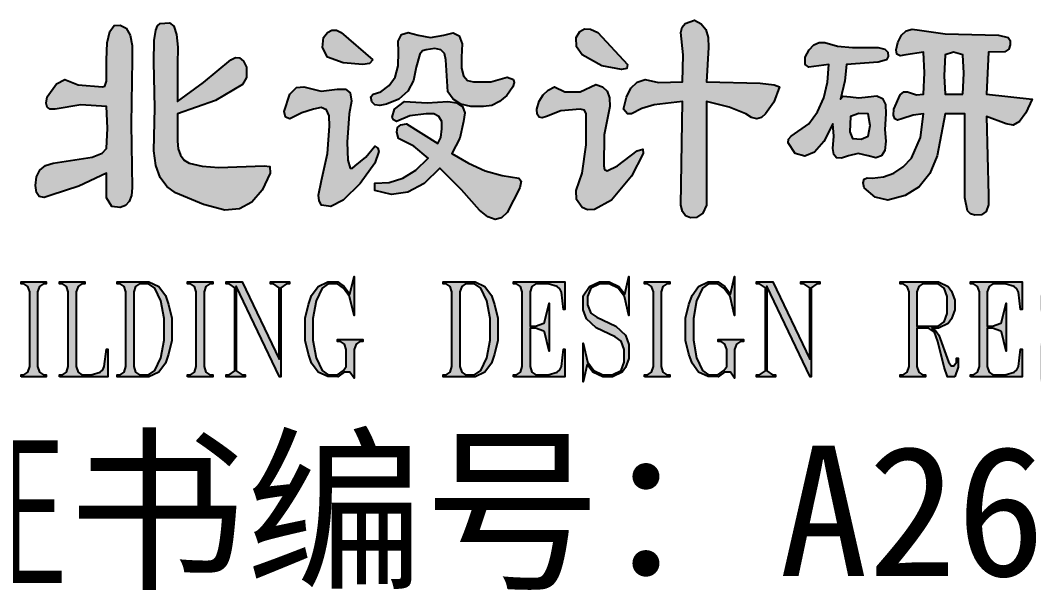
# Model space of a CAD drawing. Extents: x 9734459 to 9908434, y 5249905 to 5598782.
# Drawn here: x 9847794 to 9849505, y 5327198 to 5328161 of the extents above; entities that cross this region are included whole.
import ezdxf
from ezdxf.enums import TextEntityAlignment as Align

# ---------------------------------------------------------------- set-up
doc = ezdxf.new("R2010")
doc.units = 0
doc.header["$LTSCALE"] = 1000
doc.header["$MEASUREMENT"] = 0
doc.linetypes.add('接地线', pattern=[1.35002, 0.5, -1e-05, 1e-05, 0.5, -0.125, 0.1, -0.125])
for name, color, linetype in [('BTTK', 7, 'Continuous'), ('Logo', 4, 'Continuous'), ('电-线路-接地网', 6, '接地线')]:
    doc.layers.add(name, color=color, linetype=linetype)
doc.styles.add('HT', font='')
doc.styles.add('HZ(TK)', font='tssdeng.shx', dxfattribs={"width": 0.9, "bigfont": 'tssdchn.shx'})
doc.styles.get('HT').set_extended_font_data('SimHei')

# ---------------------------------------------------------------- blocks, each defined once
blk = doc.blocks.new('vhtemplate_2020年新竖式图框_A0')
at = {"layer": 'Logo'}
h = blk.add_hatch(color=4, dxfattribs=at)
h.dxf.hatch_style = 1
h.paths.add_polyline_path([(1144.12, 781.515), (1144.528, 781.525), (1144.537, 781.983), (1144.495, 782.358), (1144.522, 782.449), (1144.57, 782.514), (1144.728, 782.566), (1144.843, 782.506), (1144.92, 782.41), (1144.96, 782.277), (1144.962, 782.108), (1144.928, 781.525), (1145.836, 781.504), (1146.072, 781.478), (1146.161, 781.442), (1146.07, 781.181), (1145.928, 780.983), (1145.857, 780.921), (1145.778, 780.9), (1145.691, 780.921), (1145.595, 780.983), (1145.312, 781.098), (1144.928, 781.192), (1144.928, 779.442), (1144.87, 779.307), (1144.762, 779.234), (1144.658, 779.231), (1144.578, 779.265), (1144.524, 779.336), (1144.495, 779.442), (1144.528, 781.192), (1144.045, 781.14), (1143.841, 781.075), (1143.662, 780.983), (1143.595, 780.983), (1143.529, 781.067), (1143.577, 781.27), (1143.654, 781.421), (1143.76, 781.52), (1143.895, 781.567)])
h.paths.add_polyline_path([(1142.737, 782.119), (1142.729, 782.275), (1142.789, 782.374), (1142.871, 782.421), (1142.973, 782.415), (1143.096, 782.358), (1143.595, 781.817), (1143.587, 781.754), (1143.495, 781.733), (1143.162, 781.796), (1142.829, 781.983)])
h.paths.add_polyline_path([(1142.537, 781.358), (1142.796, 781.358), (1143.062, 781.483), (1143.177, 781.444), (1143.254, 781.369), (1143.293, 781.257), (1143.296, 781.108), (1143.204, 780.629), (1143.196, 780.109), (1143.21, 780.046), (1143.254, 780.025), (1143.429, 780.109), (1143.762, 780.359), (1143.854, 780.39), (1143.862, 780.317), (1143.662, 779.932), (1143.329, 779.526), (1143.037, 779.369), (1142.923, 779.362), (1142.829, 779.401), (1142.737, 779.536), (1142.729, 779.692), (1142.829, 779.984), (1142.896, 780.463), (1142.896, 780.983), (1142.871, 781.046), (1142.796, 781.067), (1142.471, 781.036), (1142.229, 780.942), (1142.156, 780.918), (1142.104, 780.931), (1142.073, 780.981), (1142.063, 781.067), (1142.106, 781.2), (1142.171, 781.306), (1142.256, 781.387), (1142.363, 781.442)])
h = blk.add_hatch(color=4, dxfattribs=at)
h.dxf.hatch_style = 1
h.paths.add_polyline_path([(1134.365, 781.14), (1133.932, 781.067), (1133.848, 781.064), (1133.799, 781.098), (1133.782, 781.168), (1133.799, 781.275), (1133.957, 781.494), (1134.098, 781.567), (1134.323, 781.473), (1134.732, 781.442), (1134.773, 781.455), (1134.798, 781.535), (1134.798, 781.9), (1134.813, 782.186), (1134.857, 782.379), (1134.929, 782.478), (1135.031, 782.483), (1135.131, 782.431), (1135.198, 782.316), (1135.231, 782.139), (1135.231, 781.9), (1135.215, 780.817), (1135.231, 779.734), (1135.219, 779.604), (1135.181, 779.505), (1135.119, 779.437), (1135.031, 779.401), (1134.89, 779.421), (1134.798, 779.567), (1134.798, 779.984), (1134.332, 779.765), (1133.865, 779.609), (1133.749, 779.572), (1133.665, 779.588), (1133.615, 779.656), (1133.599, 779.776), (1133.617, 779.924), (1133.674, 780.036), (1133.767, 780.111), (1133.898, 780.15), (1134.557, 780.255), (1134.729, 780.322), (1134.798, 780.4), (1134.815, 780.744), (1134.798, 781.108)])
h.paths.add_polyline_path([(1135.606, 782.223), (1135.631, 782.4), (1135.658, 782.47), (1135.706, 782.514), (1135.865, 782.525), (1135.935, 782.465), (1135.981, 782.327), (1136.002, 782.111), (1135.998, 781.817), (1135.998, 781.192), (1136.439, 781.515), (1136.898, 781.9), (1136.977, 781.939), (1137.047, 781.931), (1137.11, 781.876), (1137.164, 781.775), (1137.164, 781.598), (1137.097, 781.483), (1136.639, 781.213), (1135.998, 780.983), (1135.998, 780.525), (1136.01, 780.393), (1136.048, 780.286), (1136.11, 780.205), (1136.198, 780.15), (1136.414, 780.101), (1136.698, 780.077), (1137.464, 780.109), (1137.556, 780.098), (1137.564, 779.984), (1137.429, 779.695), (1137.256, 779.494), (1137.045, 779.382), (1136.798, 779.359), (1136.439, 779.453), (1135.964, 779.651), (1135.817, 779.757), (1135.706, 779.911), (1135.633, 780.111), (1135.598, 780.359), (1135.615, 781.088), (1135.598, 781.858)])
h = blk.add_hatch(color=4, dxfattribs=at)
h.dxf.hatch_style = 1
h.paths.add_polyline_path([(1140.763, 780.577), (1140.63, 780.317), (1140.913, 780.15), (1141.196, 780.025), (1141.479, 779.942), (1141.763, 779.9), (1141.8, 779.848), (1141.779, 779.734), (1141.563, 779.317), (1141.471, 779.226), (1141.363, 779.203), (1141.238, 779.247), (1141.096, 779.359), (1140.796, 779.703), (1140.43, 780.067), (1140.161, 779.809), (1139.888, 779.661), (1139.611, 779.622), (1139.33, 779.692), (1139.33, 779.817), (1139.574, 779.828), (1139.805, 779.9), (1140.024, 780.036), (1140.23, 780.234), (1139.988, 780.442), (1139.73, 780.567), (1139.701, 780.676), (1139.713, 780.754), (1139.767, 780.801), (1139.863, 780.817), (1140.396, 780.484), (1140.446, 780.588), (1140.463, 780.734), (1140.459, 780.859), (1140.413, 780.942), (1140.326, 780.983), (1140.197, 780.983), (1139.922, 780.952), (1139.697, 780.859), (1139.645, 780.887), (1139.622, 780.931), (1139.663, 781.067), (1139.83, 781.192), (1140.213, 781.171), (1140.563, 781.192), (1140.717, 781.171), (1140.813, 781.108), (1140.85, 781.004), (1140.83, 780.859)])
h.paths.add_polyline_path([(1139.297, 781.9), (1139.238, 781.837), (1139.13, 781.817), (1138.797, 781.848), (1138.53, 781.941), (1138.447, 782.108), (1138.464, 782.275), (1138.532, 782.358), (1138.605, 782.4), (1138.682, 782.4), (1138.764, 782.358)])
h.paths.add_polyline_path([(1138.866, 780.507), (1138.872, 780.202), (1138.916, 780.07), (1138.952, 780.068), (1138.997, 780.109), (1139.18, 780.255), (1139.33, 780.442), (1139.38, 780.408), (1139.397, 780.348), (1139.33, 780.15), (1139.08, 779.807), (1138.797, 779.526), (1138.589, 779.421), (1138.43, 779.442), (1138.393, 779.515), (1138.38, 779.609), (1138.43, 779.859), (1138.53, 780.317), (1138.564, 780.775), (1138.56, 780.95), (1138.514, 781.056), (1138.426, 781.095), (1138.297, 781.067), (1138.097, 781.004), (1137.897, 780.9), (1137.822, 780.931), (1137.797, 781.025), (1137.897, 781.317), (1138.006, 781.431), (1138.13, 781.442), (1138.422, 781.369), (1138.697, 781.4), (1138.834, 781.405), (1138.914, 781.338), (1138.934, 781.197), (1138.897, 780.983)])
h.paths.add_polyline_path([(1141.288, 781.525), (1141.563, 781.608), (1141.671, 781.567), (1141.681, 781.515), (1141.663, 781.442), (1141.557, 781.296), (1141.438, 781.192), (1141.307, 781.129), (1141.163, 781.108), (1140.95, 781.108), (1140.78, 781.15), (1140.651, 781.233), (1140.563, 781.358), (1140.53, 781.9), (1140.509, 782.004), (1140.446, 782.066), (1140.342, 782.087), (1140.197, 782.066), (1140.136, 782.048), (1140.088, 781.994), (1140.03, 781.775), (1139.986, 781.548), (1139.888, 781.369), (1139.736, 781.236), (1139.53, 781.15), (1139.413, 781.127), (1139.33, 781.14), (1139.28, 781.189), (1139.263, 781.275), (1139.305, 781.317), (1139.43, 781.358), (1139.574, 781.462), (1139.672, 781.608), (1139.724, 781.796), (1139.73, 782.025), (1139.726, 782.215), (1139.78, 782.327), (1139.892, 782.361), (1140.063, 782.316), (1140.271, 782.275), (1140.496, 782.316), (1140.653, 782.355), (1140.755, 782.306), (1140.803, 782.168), (1140.796, 781.941), (1140.796, 781.759), (1140.83, 781.629), (1140.896, 781.551), (1140.996, 781.525)])
h = blk.add_hatch(color=4, dxfattribs=at)
h.dxf.hatch_style = 1
h.paths.add_polyline_path([(1148.611, 781.681), (1148.594, 782.025), (1148.294, 781.983), (1148.198, 781.965), (1148.144, 781.994), (1148.132, 782.069), (1148.161, 782.191), (1148.221, 782.314), (1148.302, 782.389), (1148.404, 782.418), (1148.527, 782.4), (1148.96, 782.337), (1149.86, 782.316), (1150.027, 782.275), (1150.06, 782.223), (1150.06, 782.15), (1150.037, 782.079), (1149.968, 782.035), (1149.694, 782.025), (1149.66, 781.317), (1150.427, 781.233), (1150.325, 781.004), (1150.218, 780.859), (1150.108, 780.796), (1149.993, 780.817), (1149.66, 780.942), (1149.694, 779.609), (1149.691, 779.447), (1149.652, 779.338), (1149.575, 779.281), (1149.46, 779.276), (1149.387, 779.294), (1149.335, 779.349), (1149.294, 779.567), (1149.294, 780.983), (1148.96, 780.983), (1148.827, 780.275), (1148.7, 779.979), (1148.519, 779.755), (1148.284, 779.604), (1147.994, 779.526), (1147.777, 779.578), (1147.594, 779.734), (1147.578, 779.822), (1147.594, 779.88), (1147.644, 779.906), (1147.727, 779.9), (1147.919, 779.921), (1148.094, 779.984), (1148.252, 780.088), (1148.394, 780.234), (1148.544, 780.588), (1148.594, 780.983), (1148.419, 780.963), (1148.227, 780.9), (1148.157, 780.879), (1148.111, 780.9), (1148.09, 780.963), (1148.094, 781.067), (1148.202, 781.306), (1148.263, 781.356), (1148.327, 781.358), (1148.477, 781.306), (1148.594, 781.317)])
h.paths.add_polyline_path([(1147.144, 782.129), (1147.394, 782.108), (1147.827, 782.108), (1147.944, 782.077), (1147.994, 782.025), (1147.996, 781.952), (1147.969, 781.9), (1147.827, 781.858), (1147.294, 781.817), (1147.269, 781.546), (1147.194, 781.233), (1147.236, 781.285), (1147.361, 781.275), (1147.503, 781.254), (1147.661, 781.275), (1147.805, 781.288), (1147.902, 781.244), (1147.955, 781.142), (1147.961, 780.983), (1147.944, 780.723), (1147.961, 780.525), (1147.942, 780.369), (1147.886, 780.275), (1147.792, 780.244), (1147.661, 780.275), (1147.494, 780.317), (1147.328, 780.275), (1147.211, 780.236), (1147.128, 780.244), (1147.078, 780.299), (1147.061, 780.4), (1147.078, 780.609), (1147.061, 780.817), (1146.909, 780.52), (1146.753, 780.338), (1146.592, 780.27), (1146.428, 780.317), (1146.311, 780.494), (1146.315, 780.559), (1146.361, 780.609), (1146.661, 780.817), (1146.807, 781.02), (1146.911, 781.254), (1146.974, 781.52), (1146.994, 781.817), (1146.661, 781.775), (1146.595, 781.817), (1146.595, 781.941), (1146.665, 782.066), (1146.744, 782.15), (1146.832, 782.191), (1146.928, 782.191)])
h.paths.add_polyline_path([(1149.26, 781.317), (1149.277, 781.671), (1149.26, 781.983), (1149.102, 782.025), (1148.96, 781.983), (1148.944, 781.629), (1148.96, 781.317)], flags=16)
h.paths.add_polyline_path([(1147.353, 780.681), (1147.394, 780.567), (1147.544, 780.557), (1147.661, 780.609), (1147.694, 780.786), (1147.661, 780.983), (1147.503, 780.994), (1147.361, 780.942)], flags=16)
h = blk.add_hatch(color=4, dxfattribs=at)
h.dxf.hatch_style = 1
h.paths.add_polyline_path([(1131.742, 776.7), (1131.683, 776.621), (1131.518, 776.544), (1130.875, 776.544), (1130.875, 776.578), (1130.925, 776.578), (1130.991, 776.623), (1131.023, 776.715), (1131.023, 777.976), (1130.991, 778.068), (1130.925, 778.113), (1130.875, 778.113), (1130.875, 778.147), (1131.521, 778.145), (1131.683, 778.07), (1131.742, 777.992), (1131.797, 777.835), (1131.797, 777.677), (1131.742, 777.522), (1131.683, 777.442), (1131.555, 777.383), (1131.683, 777.323), (1131.742, 777.244), (1131.797, 777.088), (1131.797, 776.855)])
h.paths.add_polyline_path([(1131.666, 777.902), (1131.615, 778.043), (1131.514, 778.113), (1131.252, 778.113), (1131.186, 778.068), (1131.154, 777.976), (1131.154, 777.4), (1131.514, 777.4), (1131.615, 777.471), (1131.666, 777.611)], flags=16)
h.paths.add_polyline_path([(1131.666, 777.155), (1131.615, 777.295), (1131.514, 777.365), (1131.154, 777.365), (1131.154, 776.715), (1131.186, 776.623), (1131.252, 776.578), (1131.514, 776.578), (1131.615, 776.648), (1131.666, 776.79)], flags=16)
h.paths.add_polyline_path([(1133.081, 778.113), (1132.983, 778.045), (1132.983, 777.007), (1132.928, 776.776), (1132.816, 776.621), (1132.651, 776.544), (1132.543, 776.544), (1132.543, 776.558), (1132.538, 776.544), (1132.376, 776.621), (1132.265, 776.776), (1132.21, 777.007), (1132.21, 777.976), (1132.178, 778.068), (1132.112, 778.113), (1132.062, 778.113), (1132.062, 778.147), (1132.489, 778.147), (1132.489, 778.113), (1132.439, 778.113), (1132.373, 778.068), (1132.341, 777.976), (1132.341, 776.937), (1132.393, 776.719), (1132.443, 776.65), (1132.546, 776.578), (1132.648, 776.578), (1132.804, 776.65), (1132.906, 776.794), (1132.958, 777.012), (1132.958, 778.045), (1132.861, 778.113), (1132.81, 778.113), (1132.81, 778.147), (1133.131, 778.147), (1133.131, 778.113)])
h.paths.add_polyline_path([(1133.356, 776.544), (1133.356, 776.578), (1133.406, 776.578), (1133.471, 776.623), (1133.503, 776.715), (1133.503, 777.976), (1133.471, 778.068), (1133.406, 778.113), (1133.356, 778.113), (1133.356, 778.147), (1133.783, 778.147), (1133.783, 778.113), (1133.733, 778.113), (1133.667, 778.068), (1133.635, 777.976), (1133.635, 776.715), (1133.667, 776.623), (1133.733, 776.578), (1133.783, 776.578), (1133.783, 776.544)])
h.paths.add_polyline_path([(1134.007, 776.544), (1134.007, 776.578), (1134.057, 776.578), (1134.123, 776.623), (1134.155, 776.715), (1134.155, 777.976), (1134.123, 778.068), (1134.057, 778.113), (1134.007, 778.113), (1134.007, 778.147), (1134.434, 778.147), (1134.434, 778.113), (1134.384, 778.113), (1134.319, 778.068), (1134.286, 777.976), (1134.286, 776.715), (1134.319, 776.623), (1134.384, 776.578), (1134.54, 776.578), (1134.69, 776.621), (1134.736, 776.663), (1134.761, 776.717), (1134.797, 777.012), (1134.821, 777.009), (1134.821, 776.544)])
h.paths.add_polyline_path([(1135.847, 776.928), (1135.793, 776.774), (1135.682, 776.621), (1135.517, 776.544), (1134.98, 776.544), (1134.98, 776.578), (1135.03, 776.578), (1135.096, 776.623), (1135.128, 776.715), (1135.128, 777.976), (1135.096, 778.068), (1135.03, 778.113), (1134.98, 778.113), (1134.98, 778.147), (1135.517, 778.147), (1135.682, 778.07), (1135.793, 777.917), (1135.847, 777.762), (1135.902, 777.534), (1135.902, 777.157)])
h.paths.add_polyline_path([(1135.771, 777.53), (1135.718, 777.825), (1135.614, 778.043), (1135.511, 778.113), (1135.357, 778.113), (1135.291, 778.068), (1135.259, 777.976), (1135.259, 776.715), (1135.291, 776.623), (1135.357, 776.578), (1135.511, 776.578), (1135.614, 776.648), (1135.718, 776.866), (1135.771, 777.161)], flags=16)
h.paths.add_polyline_path([(1136.167, 776.544), (1136.167, 776.578), (1136.217, 776.578), (1136.283, 776.623), (1136.315, 776.715), (1136.315, 777.976), (1136.283, 778.068), (1136.217, 778.113), (1136.167, 778.113), (1136.167, 778.147), (1136.594, 778.147), (1136.594, 778.113), (1136.544, 778.113), (1136.478, 778.068), (1136.446, 777.976), (1136.446, 776.715), (1136.478, 776.623), (1136.544, 776.578), (1136.594, 776.578), (1136.594, 776.544)])
h.paths.add_polyline_path([(1137.838, 778.113), (1137.741, 778.045), (1137.741, 776.544), (1137.722, 776.544), (1136.991, 778.074), (1136.991, 776.646), (1137.089, 776.578), (1137.14, 776.578), (1137.14, 776.544), (1136.819, 776.544), (1136.819, 776.578), (1136.869, 776.578), (1136.966, 776.646), (1136.966, 778.045), (1136.869, 778.113), (1136.819, 778.113), (1136.819, 778.147), (1137.092, 778.147), (1137.716, 776.841), (1137.716, 778.045), (1137.618, 778.113), (1137.567, 778.113), (1137.567, 778.147), (1137.888, 778.147), (1137.888, 778.113)])
h.paths.add_polyline_path([(1139.078, 777.141), (1139.013, 777.096), (1138.98, 777.004), (1138.98, 776.521), (1138.91, 776.619), (1138.811, 776.619), (1138.703, 776.544), (1138.536, 776.546), (1138.374, 776.621), (1138.262, 776.774), (1138.209, 776.928), (1138.153, 777.157), (1138.153, 777.534), (1138.209, 777.762), (1138.262, 777.917), (1138.374, 778.07), (1138.537, 778.147), (1138.703, 778.147), (1138.815, 778.07), (1138.91, 777.938), (1138.98, 778.235), (1138.98, 777.577), (1138.904, 777.897), (1138.8, 778.041), (1138.698, 778.113), (1138.543, 778.113), (1138.441, 778.043), (1138.337, 777.825), (1138.285, 777.53), (1138.285, 777.161), (1138.337, 776.866), (1138.441, 776.648), (1138.543, 776.578), (1138.698, 776.578), (1138.8, 776.65), (1138.849, 776.717), (1138.849, 777.004), (1138.817, 777.096), (1138.751, 777.141), (1138.7, 777.141), (1138.7, 777.175), (1139.129, 777.175), (1139.129, 777.141)])
h = blk.add_hatch(color=4, dxfattribs=at)
h.dxf.hatch_style = 1
h.paths.add_polyline_path([(1141.352, 776.928), (1141.298, 776.774), (1141.187, 776.621), (1141.022, 776.544), (1140.485, 776.544), (1140.485, 776.578), (1140.535, 776.578), (1140.601, 776.623), (1140.633, 776.715), (1140.633, 777.976), (1140.601, 778.068), (1140.535, 778.113), (1140.485, 778.113), (1140.485, 778.147), (1141.022, 778.147), (1141.187, 778.07), (1141.298, 777.917), (1141.352, 777.762), (1141.407, 777.534), (1141.407, 777.157)])
h.paths.add_polyline_path([(1141.276, 777.53), (1141.224, 777.825), (1141.12, 778.043), (1141.016, 778.113), (1140.862, 778.113), (1140.797, 778.068), (1140.765, 777.976), (1140.765, 776.715), (1140.797, 776.623), (1140.862, 776.578), (1141.016, 776.578), (1141.12, 776.648), (1141.224, 776.866), (1141.276, 777.161)], flags=16)
h.paths.add_polyline_path([(1141.672, 776.544), (1141.672, 776.578), (1141.722, 776.578), (1141.788, 776.623), (1141.82, 776.715), (1141.82, 777.976), (1141.788, 778.068), (1141.722, 778.113), (1141.672, 778.113), (1141.672, 778.147), (1142.54, 778.147), (1142.54, 777.682), (1142.515, 777.68), (1142.48, 777.974), (1142.454, 778.027), (1142.408, 778.07), (1142.258, 778.113), (1142.049, 778.113), (1141.984, 778.068), (1141.951, 777.976), (1141.951, 777.4), (1142.044, 777.4), (1142.182, 777.449), (1142.196, 777.466), (1142.272, 777.786), (1142.272, 776.979), (1142.196, 777.3), (1142.182, 777.316), (1142.044, 777.365), (1141.951, 777.365), (1141.951, 776.715), (1141.984, 776.623), (1142.049, 776.578), (1142.258, 776.578), (1142.408, 776.621), (1142.454, 776.663), (1142.48, 776.717), (1142.515, 777.012), (1142.54, 777.009), (1142.54, 776.544)])
h.paths.add_polyline_path([(1143.565, 776.7), (1143.507, 776.621), (1143.342, 776.544), (1143.178, 776.544), (1143.013, 776.621), (1142.917, 776.753), (1142.847, 776.457), (1142.847, 777.114), (1142.923, 776.794), (1143.026, 776.65), (1143.182, 776.578), (1143.338, 776.578), (1143.491, 776.65), (1143.542, 776.79), (1143.542, 777.004), (1143.491, 777.146), (1143.389, 777.218), (1143.067, 777.368), (1142.903, 777.522), (1142.847, 777.677), (1142.847, 777.913), (1142.956, 778.07), (1143.125, 778.147), (1143.288, 778.147), (1143.453, 778.07), (1143.55, 777.938), (1143.62, 778.235), (1143.62, 777.577), (1143.544, 777.897), (1143.441, 778.041), (1143.285, 778.113), (1143.128, 778.113), (1142.975, 778.041), (1142.924, 777.902), (1142.924, 777.76), (1142.975, 777.62), (1143.077, 777.548), (1143.4, 777.398), (1143.564, 777.244), (1143.62, 777.088), (1143.62, 776.855)])
h.paths.add_polyline_path([(1143.885, 776.544), (1143.885, 776.578), (1143.935, 776.578), (1144.001, 776.623), (1144.033, 776.715), (1144.033, 777.976), (1144.001, 778.068), (1143.935, 778.113), (1143.885, 778.113), (1143.885, 778.147), (1144.312, 778.147), (1144.312, 778.113), (1144.262, 778.113), (1144.196, 778.068), (1144.164, 777.976), (1144.164, 776.715), (1144.196, 776.623), (1144.262, 776.578), (1144.312, 776.578), (1144.312, 776.544)])
h.paths.add_polyline_path([(1145.503, 777.141), (1145.437, 777.096), (1145.405, 777.004), (1145.405, 776.521), (1145.335, 776.619), (1145.235, 776.619), (1145.128, 776.544), (1144.96, 776.546), (1144.798, 776.621), (1144.686, 776.774), (1144.633, 776.928), (1144.578, 777.157), (1144.578, 777.534), (1144.633, 777.762), (1144.686, 777.917), (1144.798, 778.07), (1144.961, 778.147), (1145.128, 778.147), (1145.24, 778.07), (1145.335, 777.938), (1145.405, 778.235), (1145.405, 777.577), (1145.329, 777.897), (1145.224, 778.041), (1145.122, 778.113), (1144.967, 778.113), (1144.865, 778.043), (1144.761, 777.825), (1144.709, 777.53), (1144.709, 777.161), (1144.761, 776.866), (1144.865, 776.648), (1144.967, 776.578), (1145.122, 776.578), (1145.224, 776.65), (1145.273, 776.717), (1145.273, 777.004), (1145.241, 777.096), (1145.176, 777.141), (1145.125, 777.141), (1145.125, 777.175), (1145.553, 777.175), (1145.553, 777.141)])
h.paths.add_polyline_path([(1146.796, 778.113), (1146.698, 778.045), (1146.698, 776.544), (1146.68, 776.544), (1145.949, 778.074), (1145.949, 776.646), (1146.047, 776.578), (1146.097, 776.578), (1146.097, 776.544), (1145.776, 776.544), (1145.776, 776.578), (1145.827, 776.578), (1145.924, 776.646), (1145.924, 778.045), (1145.827, 778.113), (1145.776, 778.113), (1145.776, 778.147), (1146.05, 778.147), (1146.674, 776.841), (1146.674, 778.045), (1146.576, 778.113), (1146.525, 778.113), (1146.525, 778.147), (1146.846, 778.147), (1146.846, 778.113)])
h = blk.add_hatch(color=4, dxfattribs=at)
h.dxf.hatch_style = 1
h.paths.add_polyline_path([(1149.121, 776.544), (1148.998, 776.544), (1148.941, 776.704), (1148.835, 777.137), (1148.782, 777.295), (1148.681, 777.365), (1148.483, 777.365), (1148.483, 776.715), (1148.515, 776.623), (1148.58, 776.578), (1148.63, 776.578), (1148.63, 776.544), (1148.203, 776.544), (1148.203, 776.578), (1148.253, 776.578), (1148.319, 776.623), (1148.351, 776.715), (1148.351, 777.976), (1148.319, 778.068), (1148.253, 778.113), (1148.203, 778.113), (1148.203, 778.147), (1148.85, 778.145), (1149.012, 778.07), (1149.07, 777.992), (1149.125, 777.835), (1149.125, 777.677), (1149.07, 777.522), (1149.012, 777.442), (1148.848, 777.365), (1148.736, 777.365), (1148.799, 777.323), (1148.855, 777.244), (1149.016, 776.796), (1149.064, 776.727), (1149.108, 776.727), (1149.154, 776.792), (1149.154, 776.859), (1149.178, 776.859), (1149.178, 776.706)])
h.paths.add_polyline_path([(1148.994, 777.902), (1148.943, 778.043), (1148.842, 778.113), (1148.58, 778.113), (1148.515, 778.068), (1148.483, 777.976), (1148.483, 777.4), (1148.842, 777.4), (1148.943, 777.471), (1148.994, 777.611)], flags=16)
h.paths.add_polyline_path([(1149.39, 776.544), (1149.39, 776.578), (1149.44, 776.578), (1149.506, 776.623), (1149.538, 776.715), (1149.538, 777.976), (1149.506, 778.068), (1149.44, 778.113), (1149.39, 778.113), (1149.39, 778.147), (1150.258, 778.147), (1150.258, 777.682), (1150.233, 777.68), (1150.198, 777.974), (1150.172, 778.027), (1150.126, 778.07), (1149.976, 778.113), (1149.767, 778.113), (1149.702, 778.068), (1149.669, 777.976), (1149.669, 777.4), (1149.762, 777.4), (1149.9, 777.449), (1149.914, 777.466), (1149.99, 777.786), (1149.99, 776.979), (1149.914, 777.3), (1149.9, 777.316), (1149.762, 777.365), (1149.669, 777.365), (1149.669, 776.715), (1149.702, 776.623), (1149.767, 776.578), (1149.976, 776.578), (1150.126, 776.621), (1150.172, 776.663), (1150.198, 776.717), (1150.233, 777.012), (1150.258, 777.009), (1150.258, 776.544)])
h.paths.add_polyline_path([(1151.283, 776.7), (1151.225, 776.621), (1151.06, 776.544), (1150.896, 776.544), (1150.731, 776.621), (1150.635, 776.753), (1150.564, 776.457), (1150.564, 777.114), (1150.641, 776.794), (1150.744, 776.65), (1150.9, 776.578), (1151.056, 776.578), (1151.209, 776.65), (1151.26, 776.79), (1151.26, 777.004), (1151.209, 777.146), (1151.107, 777.218), (1150.785, 777.368), (1150.621, 777.522), (1150.564, 777.677), (1150.564, 777.913), (1150.674, 778.07), (1150.843, 778.147), (1151.006, 778.147), (1151.171, 778.07), (1151.268, 777.938), (1151.338, 778.235), (1151.338, 777.577), (1151.262, 777.897), (1151.159, 778.041), (1151.003, 778.113), (1150.846, 778.113), (1150.693, 778.041), (1150.642, 777.902), (1150.642, 777.76), (1150.693, 777.62), (1150.795, 777.548), (1151.118, 777.398), (1151.282, 777.244), (1151.338, 777.088), (1151.338, 776.855)])
h.paths.add_polyline_path([(1151.603, 776.544), (1151.603, 776.578), (1151.653, 776.578), (1151.719, 776.623), (1151.751, 776.715), (1151.751, 777.976), (1151.719, 778.068), (1151.653, 778.113), (1151.603, 778.113), (1151.603, 778.147), (1152.47, 778.147), (1152.47, 777.682), (1152.446, 777.68), (1152.411, 777.974), (1152.384, 778.027), (1152.339, 778.07), (1152.189, 778.113), (1151.98, 778.113), (1151.914, 778.068), (1151.882, 777.976), (1151.882, 777.4), (1151.975, 777.4), (1152.113, 777.449), (1152.126, 777.466), (1152.203, 777.786), (1152.203, 776.979), (1152.126, 777.3), (1152.113, 777.316), (1151.975, 777.365), (1151.882, 777.365), (1151.882, 776.715), (1151.914, 776.623), (1151.98, 776.578), (1152.189, 776.578), (1152.339, 776.621), (1152.384, 776.663), (1152.411, 776.717), (1152.446, 777.012), (1152.47, 777.009), (1152.47, 776.544)])
h.paths.add_polyline_path([(1153.271, 776.544), (1153.271, 776.578), (1153.321, 776.578), (1153.387, 776.623), (1153.396, 776.652), (1153.315, 776.992), (1152.892, 776.992), (1152.805, 776.644), (1152.9, 776.578), (1153.003, 776.578), (1153.003, 776.544), (1152.682, 776.544), (1152.682, 776.578), (1152.732, 776.578), (1152.779, 776.644), (1153.155, 778.147), (1153.173, 778.147), (1153.521, 776.682), (1153.597, 776.578), (1153.645, 776.578), (1153.645, 776.544)])
h.paths.add_polyline_path([(1153.109, 777.859), (1152.901, 777.026), (1153.308, 777.026)], flags=16)
h.paths.add_polyline_path([(1154.733, 776.544), (1154.61, 776.544), (1154.554, 776.704), (1154.447, 777.137), (1154.394, 777.295), (1154.293, 777.365), (1154.095, 777.365), (1154.095, 776.715), (1154.127, 776.623), (1154.192, 776.578), (1154.242, 776.578), (1154.242, 776.544), (1153.815, 776.544), (1153.815, 776.578), (1153.865, 776.578), (1153.931, 776.623), (1153.963, 776.715), (1153.963, 777.976), (1153.931, 778.068), (1153.865, 778.113), (1153.815, 778.113), (1153.815, 778.147), (1154.462, 778.145), (1154.624, 778.07), (1154.682, 777.992), (1154.737, 777.835), (1154.737, 777.677), (1154.682, 777.522), (1154.624, 777.442), (1154.46, 777.365), (1154.348, 777.365), (1154.411, 777.323), (1154.468, 777.244), (1154.628, 776.796), (1154.676, 776.727), (1154.72, 776.727), (1154.766, 776.792), (1154.766, 776.859), (1154.79, 776.859), (1154.79, 776.706)])
h.paths.add_polyline_path([(1154.606, 777.902), (1154.555, 778.043), (1154.454, 778.113), (1154.193, 778.113), (1154.127, 778.068), (1154.095, 777.976), (1154.095, 777.4), (1154.454, 777.4), (1154.555, 777.471), (1154.606, 777.611)], flags=16)
h.paths.add_polyline_path([(1155.794, 777.897), (1155.69, 778.041), (1155.588, 778.113), (1155.433, 778.113), (1155.331, 778.043), (1155.227, 777.825), (1155.175, 777.53), (1155.175, 777.161), (1155.227, 776.866), (1155.331, 776.648), (1155.433, 776.578), (1155.588, 776.578), (1155.69, 776.65), (1155.794, 776.796), (1155.847, 776.943), (1155.869, 776.926), (1155.815, 776.774), (1155.706, 776.621), (1155.594, 776.544), (1155.426, 776.546), (1155.264, 776.621), (1155.152, 776.774), (1155.099, 776.928), (1155.043, 777.157), (1155.043, 777.534), (1155.099, 777.762), (1155.152, 777.917), (1155.264, 778.07), (1155.427, 778.147), (1155.594, 778.147), (1155.706, 778.07), (1155.8, 777.938), (1155.871, 778.235), (1155.871, 777.577)])
h.paths.add_polyline_path([(1156.778, 776.544), (1156.778, 776.578), (1156.828, 776.578), (1156.894, 776.623), (1156.926, 776.715), (1156.926, 777.365), (1156.415, 777.365), (1156.415, 776.715), (1156.447, 776.623), (1156.513, 776.578), (1156.563, 776.578), (1156.563, 776.544), (1156.136, 776.544), (1156.136, 776.578), (1156.186, 776.578), (1156.251, 776.623), (1156.283, 776.715), (1156.283, 777.976), (1156.251, 778.068), (1156.186, 778.113), (1156.136, 778.113), (1156.136, 778.147), (1156.563, 778.147), (1156.563, 778.113), (1156.513, 778.113), (1156.447, 778.068), (1156.415, 777.976), (1156.415, 777.4), (1156.926, 777.4), (1156.926, 777.976), (1156.894, 778.068), (1156.828, 778.113), (1156.778, 778.113), (1156.778, 778.147), (1157.205, 778.147), (1157.205, 778.113), (1157.155, 778.113), (1157.09, 778.068), (1157.057, 777.976), (1157.057, 776.715), (1157.09, 776.623), (1157.155, 776.578), (1157.205, 776.578), (1157.205, 776.544)])
at = {"layer": 'Logo', "color": 4}
for points in [[(1144.12, 781.515), (1144.528, 781.525), (1144.537, 781.983), (1144.495, 782.358), (1144.522, 782.449), (1144.57, 782.514), (1144.728, 782.566), (1144.843, 782.506), (1144.92, 782.41), (1144.96, 782.277), (1144.962, 782.108), (1144.928, 781.525), (1145.836, 781.504), (1146.072, 781.478), (1146.161, 781.442), (1146.07, 781.181), (1145.928, 780.983), (1145.857, 780.921), (1145.778, 780.9), (1145.691, 780.921), (1145.595, 780.983), (1145.312, 781.098), (1144.928, 781.192), (1144.928, 779.442), (1144.87, 779.307), (1144.762, 779.234), (1144.658, 779.231), (1144.578, 779.265), (1144.524, 779.336), (1144.495, 779.442), (1144.528, 781.192), (1144.045, 781.14), (1143.841, 781.075), (1143.662, 780.983), (1143.595, 780.983), (1143.529, 781.067), (1143.577, 781.27), (1143.654, 781.421), (1143.76, 781.52), (1143.895, 781.567)], [(1134.365, 781.14), (1133.932, 781.067), (1133.848, 781.064), (1133.799, 781.098), (1133.782, 781.168), (1133.799, 781.275), (1133.957, 781.494), (1134.098, 781.567), (1134.323, 781.473), (1134.732, 781.442), (1134.773, 781.455), (1134.798, 781.535), (1134.798, 781.9), (1134.813, 782.186), (1134.857, 782.379), (1134.929, 782.478), (1135.031, 782.483), (1135.131, 782.431), (1135.198, 782.316), (1135.231, 782.139), (1135.231, 781.9), (1135.215, 780.817), (1135.231, 779.734), (1135.219, 779.604), (1135.181, 779.505), (1135.119, 779.437), (1135.031, 779.401), (1134.89, 779.421), (1134.798, 779.567), (1134.798, 779.984), (1134.332, 779.765), (1133.865, 779.609), (1133.749, 779.572), (1133.665, 779.588), (1133.615, 779.656), (1133.599, 779.776), (1133.617, 779.924), (1133.674, 780.036), (1133.767, 780.111), (1133.898, 780.15), (1134.557, 780.255), (1134.729, 780.322), (1134.798, 780.4), (1134.815, 780.744), (1134.798, 781.108)], [(1135.606, 782.223), (1135.631, 782.4), (1135.658, 782.47), (1135.706, 782.514), (1135.865, 782.525), (1135.935, 782.465), (1135.981, 782.327), (1136.002, 782.111), (1135.998, 781.817), (1135.998, 781.192), (1136.439, 781.515), (1136.898, 781.9), (1136.977, 781.939), (1137.047, 781.931), (1137.11, 781.876), (1137.164, 781.775), (1137.164, 781.598), (1137.097, 781.483), (1136.639, 781.213), (1135.998, 780.983), (1135.998, 780.525), (1136.01, 780.393), (1136.048, 780.286), (1136.11, 780.205), (1136.198, 780.15), (1136.414, 780.101), (1136.698, 780.077), (1137.464, 780.109), (1137.556, 780.098), (1137.564, 779.984), (1137.429, 779.695), (1137.256, 779.494), (1137.045, 779.382), (1136.798, 779.359), (1136.439, 779.453), (1135.964, 779.651), (1135.817, 779.757), (1135.706, 779.911), (1135.633, 780.111), (1135.598, 780.359), (1135.615, 781.088), (1135.598, 781.858)], [(1139.297, 781.9), (1139.238, 781.837), (1139.13, 781.817), (1138.797, 781.848), (1138.53, 781.941), (1138.447, 782.108), (1138.464, 782.275), (1138.532, 782.358), (1138.605, 782.4), (1138.682, 782.4), (1138.764, 782.358)], [(1142.737, 782.119), (1142.729, 782.275), (1142.789, 782.374), (1142.871, 782.421), (1142.973, 782.415), (1143.096, 782.358), (1143.595, 781.817), (1143.587, 781.754), (1143.495, 781.733), (1143.162, 781.796), (1142.829, 781.983)], [(1148.611, 781.681), (1148.594, 782.025), (1148.294, 781.983), (1148.198, 781.965), (1148.144, 781.994), (1148.132, 782.069), (1148.161, 782.191), (1148.221, 782.314), (1148.302, 782.389), (1148.404, 782.418), (1148.527, 782.4), (1148.96, 782.337), (1149.86, 782.316), (1150.027, 782.275), (1150.06, 782.223), (1150.06, 782.15), (1150.037, 782.079), (1149.968, 782.035), (1149.694, 782.025), (1149.66, 781.317), (1150.427, 781.233), (1150.325, 781.004), (1150.218, 780.859), (1150.108, 780.796), (1149.993, 780.817), (1149.66, 780.942), (1149.694, 779.609), (1149.691, 779.447), (1149.652, 779.338), (1149.575, 779.281), (1149.46, 779.276), (1149.387, 779.294), (1149.335, 779.349), (1149.294, 779.567), (1149.294, 780.983), (1148.96, 780.983), (1148.827, 780.275), (1148.7, 779.979), (1148.519, 779.755), (1148.284, 779.604), (1147.994, 779.526), (1147.777, 779.578), (1147.594, 779.734), (1147.578, 779.822), (1147.594, 779.88), (1147.644, 779.906), (1147.727, 779.9), (1147.919, 779.921), (1148.094, 779.984), (1148.252, 780.088), (1148.394, 780.234), (1148.544, 780.588), (1148.594, 780.983), (1148.419, 780.963), (1148.227, 780.9), (1148.157, 780.879), (1148.111, 780.9), (1148.09, 780.963), (1148.094, 781.067), (1148.202, 781.306), (1148.263, 781.356), (1148.327, 781.358), (1148.477, 781.306), (1148.594, 781.317)], [(1141.288, 781.525), (1141.563, 781.608), (1141.671, 781.567), (1141.681, 781.515), (1141.663, 781.442), (1141.557, 781.296), (1141.438, 781.192), (1141.307, 781.129), (1141.163, 781.108), (1140.95, 781.108), (1140.78, 781.15), (1140.651, 781.233), (1140.563, 781.358), (1140.53, 781.9), (1140.509, 782.004), (1140.446, 782.066), (1140.342, 782.087), (1140.197, 782.066), (1140.136, 782.048), (1140.088, 781.994), (1140.03, 781.775), (1139.986, 781.548), (1139.888, 781.369), (1139.736, 781.236), (1139.53, 781.15), (1139.413, 781.127), (1139.33, 781.14), (1139.28, 781.189), (1139.263, 781.275), (1139.305, 781.317), (1139.43, 781.358), (1139.574, 781.462), (1139.672, 781.608), (1139.724, 781.796), (1139.73, 782.025), (1139.726, 782.215), (1139.78, 782.327), (1139.892, 782.361), (1140.063, 782.316), (1140.271, 782.275), (1140.496, 782.316), (1140.653, 782.355), (1140.755, 782.306), (1140.803, 782.168), (1140.796, 781.941), (1140.796, 781.759), (1140.83, 781.629), (1140.896, 781.551), (1140.996, 781.525)], [(1147.144, 782.129), (1147.394, 782.108), (1147.827, 782.108), (1147.944, 782.077), (1147.994, 782.025), (1147.996, 781.952), (1147.969, 781.9), (1147.827, 781.858), (1147.294, 781.817), (1147.269, 781.546), (1147.194, 781.233), (1147.236, 781.285), (1147.361, 781.275), (1147.503, 781.254), (1147.661, 781.275), (1147.805, 781.288), (1147.902, 781.244), (1147.955, 781.142), (1147.961, 780.983), (1147.944, 780.723), (1147.961, 780.525), (1147.942, 780.369), (1147.886, 780.275), (1147.792, 780.244), (1147.661, 780.275), (1147.494, 780.317), (1147.328, 780.275), (1147.211, 780.236), (1147.128, 780.244), (1147.078, 780.299), (1147.061, 780.4), (1147.078, 780.609), (1147.061, 780.817), (1146.909, 780.52), (1146.753, 780.338), (1146.592, 780.27), (1146.428, 780.317), (1146.311, 780.494), (1146.315, 780.559), (1146.361, 780.609), (1146.661, 780.817), (1146.807, 781.02), (1146.911, 781.254), (1146.974, 781.52), (1146.994, 781.817), (1146.661, 781.775), (1146.595, 781.817), (1146.595, 781.941), (1146.665, 782.066), (1146.744, 782.15), (1146.832, 782.191), (1146.928, 782.191)], [(1149.26, 781.317), (1149.277, 781.671), (1149.26, 781.983), (1149.102, 782.025), (1148.96, 781.983), (1148.944, 781.629), (1148.96, 781.317)], [(1138.866, 780.507), (1138.872, 780.202), (1138.916, 780.07), (1138.952, 780.068), (1138.997, 780.109), (1139.18, 780.255), (1139.33, 780.442), (1139.38, 780.408), (1139.397, 780.348), (1139.33, 780.15), (1139.08, 779.807), (1138.797, 779.526), (1138.589, 779.421), (1138.43, 779.442), (1138.393, 779.515), (1138.38, 779.609), (1138.43, 779.859), (1138.53, 780.317), (1138.564, 780.775), (1138.56, 780.95), (1138.514, 781.056), (1138.426, 781.095), (1138.297, 781.067), (1138.097, 781.004), (1137.897, 780.9), (1137.822, 780.931), (1137.797, 781.025), (1137.897, 781.317), (1138.006, 781.431), (1138.13, 781.442), (1138.422, 781.369), (1138.697, 781.4), (1138.834, 781.405), (1138.914, 781.338), (1138.934, 781.197), (1138.897, 780.983)], [(1142.537, 781.358), (1142.796, 781.358), (1143.062, 781.483), (1143.177, 781.444), (1143.254, 781.369), (1143.293, 781.257), (1143.296, 781.108), (1143.204, 780.629), (1143.196, 780.109), (1143.21, 780.046), (1143.254, 780.025), (1143.429, 780.109), (1143.762, 780.359), (1143.854, 780.39), (1143.862, 780.317), (1143.662, 779.932), (1143.329, 779.526), (1143.037, 779.369), (1142.923, 779.362), (1142.829, 779.401), (1142.737, 779.536), (1142.729, 779.692), (1142.829, 779.984), (1142.896, 780.463), (1142.896, 780.983), (1142.871, 781.046), (1142.796, 781.067), (1142.471, 781.036), (1142.229, 780.942), (1142.156, 780.918), (1142.104, 780.931), (1142.073, 780.981), (1142.063, 781.067), (1142.106, 781.2), (1142.171, 781.306), (1142.256, 781.387), (1142.363, 781.442)], [(1140.763, 780.577), (1140.63, 780.317), (1140.913, 780.15), (1141.196, 780.025), (1141.479, 779.942), (1141.763, 779.9), (1141.8, 779.848), (1141.779, 779.734), (1141.563, 779.317), (1141.471, 779.226), (1141.363, 779.203), (1141.238, 779.247), (1141.096, 779.359), (1140.796, 779.703), (1140.43, 780.067), (1140.161, 779.809), (1139.888, 779.661), (1139.611, 779.622), (1139.33, 779.692), (1139.33, 779.817), (1139.574, 779.828), (1139.805, 779.9), (1140.024, 780.036), (1140.23, 780.234), (1139.988, 780.442), (1139.73, 780.567), (1139.701, 780.676), (1139.713, 780.754), (1139.767, 780.801), (1139.863, 780.817), (1140.396, 780.484), (1140.446, 780.588), (1140.463, 780.734), (1140.459, 780.859), (1140.413, 780.942), (1140.326, 780.983), (1140.197, 780.983), (1139.922, 780.952), (1139.697, 780.859), (1139.645, 780.887), (1139.622, 780.931), (1139.663, 781.067), (1139.83, 781.192), (1140.213, 781.171), (1140.563, 781.192), (1140.717, 781.171), (1140.813, 781.108), (1140.85, 781.004), (1140.83, 780.859)], [(1147.353, 780.681), (1147.394, 780.567), (1147.544, 780.557), (1147.661, 780.609), (1147.694, 780.786), (1147.661, 780.983), (1147.503, 780.994), (1147.361, 780.942)], [(1133.356, 776.544), (1133.356, 776.578), (1133.406, 776.578), (1133.471, 776.623), (1133.503, 776.715), (1133.503, 777.976), (1133.471, 778.068), (1133.406, 778.113), (1133.356, 778.113), (1133.356, 778.147), (1133.783, 778.147), (1133.783, 778.113), (1133.733, 778.113), (1133.667, 778.068), (1133.635, 777.976), (1133.635, 776.715), (1133.667, 776.623), (1133.733, 776.578), (1133.783, 776.578), (1133.783, 776.544)], [(1134.007, 776.544), (1134.007, 776.578), (1134.057, 776.578), (1134.123, 776.623), (1134.155, 776.715), (1134.155, 777.976), (1134.123, 778.068), (1134.057, 778.113), (1134.007, 778.113), (1134.007, 778.147), (1134.434, 778.147), (1134.434, 778.113), (1134.384, 778.113), (1134.319, 778.068), (1134.286, 777.976), (1134.286, 776.715), (1134.319, 776.623), (1134.384, 776.578), (1134.54, 776.578), (1134.69, 776.621), (1134.736, 776.663), (1134.761, 776.717), (1134.797, 777.012), (1134.821, 777.009), (1134.821, 776.544)], [(1135.847, 776.928), (1135.793, 776.774), (1135.682, 776.621), (1135.517, 776.544), (1134.98, 776.544), (1134.98, 776.578), (1135.03, 776.578), (1135.096, 776.623), (1135.128, 776.715), (1135.128, 777.976), (1135.096, 778.068), (1135.03, 778.113), (1134.98, 778.113), (1134.98, 778.147), (1135.517, 778.147), (1135.682, 778.07), (1135.793, 777.917), (1135.847, 777.762), (1135.902, 777.534), (1135.902, 777.157)], [(1135.771, 777.53), (1135.718, 777.825), (1135.614, 778.043), (1135.511, 778.113), (1135.357, 778.113), (1135.291, 778.068), (1135.259, 777.976), (1135.259, 776.715), (1135.291, 776.623), (1135.357, 776.578), (1135.511, 776.578), (1135.614, 776.648), (1135.718, 776.866), (1135.771, 777.161)], [(1136.167, 776.544), (1136.167, 776.578), (1136.217, 776.578), (1136.283, 776.623), (1136.315, 776.715), (1136.315, 777.976), (1136.283, 778.068), (1136.217, 778.113), (1136.167, 778.113), (1136.167, 778.147), (1136.594, 778.147), (1136.594, 778.113), (1136.544, 778.113), (1136.478, 778.068), (1136.446, 777.976), (1136.446, 776.715), (1136.478, 776.623), (1136.544, 776.578), (1136.594, 776.578), (1136.594, 776.544)], [(1137.838, 778.113), (1137.741, 778.045), (1137.741, 776.544), (1137.722, 776.544), (1136.991, 778.074), (1136.991, 776.646), (1137.089, 776.578), (1137.14, 776.578), (1137.14, 776.544), (1136.819, 776.544), (1136.819, 776.578), (1136.869, 776.578), (1136.966, 776.646), (1136.966, 778.045), (1136.869, 778.113), (1136.819, 778.113), (1136.819, 778.147), (1137.092, 778.147), (1137.716, 776.841), (1137.716, 778.045), (1137.618, 778.113), (1137.567, 778.113), (1137.567, 778.147), (1137.888, 778.147), (1137.888, 778.113)], [(1139.078, 777.141), (1139.013, 777.096), (1138.98, 777.004), (1138.98, 776.521), (1138.91, 776.619), (1138.811, 776.619), (1138.703, 776.544), (1138.536, 776.546), (1138.374, 776.621), (1138.262, 776.774), (1138.209, 776.928), (1138.153, 777.157), (1138.153, 777.534), (1138.209, 777.762), (1138.262, 777.917), (1138.374, 778.07), (1138.537, 778.147), (1138.703, 778.147), (1138.815, 778.07), (1138.91, 777.938), (1138.98, 778.235), (1138.98, 777.577), (1138.904, 777.897), (1138.8, 778.041), (1138.698, 778.113), (1138.543, 778.113), (1138.441, 778.043), (1138.337, 777.825), (1138.285, 777.53), (1138.285, 777.161), (1138.337, 776.866), (1138.441, 776.648), (1138.543, 776.578), (1138.698, 776.578), (1138.8, 776.65), (1138.849, 776.717), (1138.849, 777.004), (1138.817, 777.096), (1138.751, 777.141), (1138.7, 777.141), (1138.7, 777.175), (1139.129, 777.175), (1139.129, 777.141)], [(1141.352, 776.928), (1141.298, 776.774), (1141.187, 776.621), (1141.022, 776.544), (1140.485, 776.544), (1140.485, 776.578), (1140.535, 776.578), (1140.601, 776.623), (1140.633, 776.715), (1140.633, 777.976), (1140.601, 778.068), (1140.535, 778.113), (1140.485, 778.113), (1140.485, 778.147), (1141.022, 778.147), (1141.187, 778.07), (1141.298, 777.917), (1141.352, 777.762), (1141.407, 777.534), (1141.407, 777.157)], [(1141.276, 777.53), (1141.224, 777.825), (1141.12, 778.043), (1141.016, 778.113), (1140.862, 778.113), (1140.797, 778.068), (1140.765, 777.976), (1140.765, 776.715), (1140.797, 776.623), (1140.862, 776.578), (1141.016, 776.578), (1141.12, 776.648), (1141.224, 776.866), (1141.276, 777.161)], [(1141.672, 776.544), (1141.672, 776.578), (1141.722, 776.578), (1141.788, 776.623), (1141.82, 776.715), (1141.82, 777.976), (1141.788, 778.068), (1141.722, 778.113), (1141.672, 778.113), (1141.672, 778.147), (1142.54, 778.147), (1142.54, 777.682), (1142.515, 777.68), (1142.48, 777.974), (1142.454, 778.027), (1142.408, 778.07), (1142.258, 778.113), (1142.049, 778.113), (1141.984, 778.068), (1141.951, 777.976), (1141.951, 777.4), (1142.044, 777.4), (1142.182, 777.449), (1142.196, 777.466), (1142.272, 777.786), (1142.272, 776.979), (1142.196, 777.3), (1142.182, 777.316), (1142.044, 777.365), (1141.951, 777.365), (1141.951, 776.715), (1141.984, 776.623), (1142.049, 776.578), (1142.258, 776.578), (1142.408, 776.621), (1142.454, 776.663), (1142.48, 776.717), (1142.515, 777.012), (1142.54, 777.009), (1142.54, 776.544)], [(1143.565, 776.7), (1143.507, 776.621), (1143.342, 776.544), (1143.178, 776.544), (1143.013, 776.621), (1142.917, 776.753), (1142.847, 776.457), (1142.847, 777.114), (1142.923, 776.794), (1143.026, 776.65), (1143.182, 776.578), (1143.338, 776.578), (1143.491, 776.65), (1143.542, 776.79), (1143.542, 777.004), (1143.491, 777.146), (1143.389, 777.218), (1143.067, 777.368), (1142.903, 777.522), (1142.847, 777.677), (1142.847, 777.913), (1142.956, 778.07), (1143.125, 778.147), (1143.288, 778.147), (1143.453, 778.07), (1143.55, 777.938), (1143.62, 778.235), (1143.62, 777.577), (1143.544, 777.897), (1143.441, 778.041), (1143.285, 778.113), (1143.128, 778.113), (1142.975, 778.041), (1142.924, 777.902), (1142.924, 777.76), (1142.975, 777.62), (1143.077, 777.548), (1143.4, 777.398), (1143.564, 777.244), (1143.62, 777.088), (1143.62, 776.855)], [(1143.885, 776.544), (1143.885, 776.578), (1143.935, 776.578), (1144.001, 776.623), (1144.033, 776.715), (1144.033, 777.976), (1144.001, 778.068), (1143.935, 778.113), (1143.885, 778.113), (1143.885, 778.147), (1144.312, 778.147), (1144.312, 778.113), (1144.262, 778.113), (1144.196, 778.068), (1144.164, 777.976), (1144.164, 776.715), (1144.196, 776.623), (1144.262, 776.578), (1144.312, 776.578), (1144.312, 776.544)], [(1145.503, 777.141), (1145.437, 777.096), (1145.405, 777.004), (1145.405, 776.521), (1145.335, 776.619), (1145.235, 776.619), (1145.128, 776.544), (1144.96, 776.546), (1144.798, 776.621), (1144.686, 776.774), (1144.633, 776.928), (1144.578, 777.157), (1144.578, 777.534), (1144.633, 777.762), (1144.686, 777.917), (1144.798, 778.07), (1144.961, 778.147), (1145.128, 778.147), (1145.24, 778.07), (1145.335, 777.938), (1145.405, 778.235), (1145.405, 777.577), (1145.329, 777.897), (1145.224, 778.041), (1145.122, 778.113), (1144.967, 778.113), (1144.865, 778.043), (1144.761, 777.825), (1144.709, 777.53), (1144.709, 777.161), (1144.761, 776.866), (1144.865, 776.648), (1144.967, 776.578), (1145.122, 776.578), (1145.224, 776.65), (1145.273, 776.717), (1145.273, 777.004), (1145.241, 777.096), (1145.176, 777.141), (1145.125, 777.141), (1145.125, 777.175), (1145.553, 777.175), (1145.553, 777.141)], [(1146.796, 778.113), (1146.698, 778.045), (1146.698, 776.544), (1146.68, 776.544), (1145.949, 778.074), (1145.949, 776.646), (1146.047, 776.578), (1146.097, 776.578), (1146.097, 776.544), (1145.776, 776.544), (1145.776, 776.578), (1145.827, 776.578), (1145.924, 776.646), (1145.924, 778.045), (1145.827, 778.113), (1145.776, 778.113), (1145.776, 778.147), (1146.05, 778.147), (1146.674, 776.841), (1146.674, 778.045), (1146.576, 778.113), (1146.525, 778.113), (1146.525, 778.147), (1146.846, 778.147), (1146.846, 778.113)], [(1149.121, 776.544), (1148.998, 776.544), (1148.941, 776.704), (1148.835, 777.137), (1148.782, 777.295), (1148.681, 777.365), (1148.483, 777.365), (1148.483, 776.715), (1148.515, 776.623), (1148.58, 776.578), (1148.63, 776.578), (1148.63, 776.544), (1148.203, 776.544), (1148.203, 776.578), (1148.253, 776.578), (1148.319, 776.623), (1148.351, 776.715), (1148.351, 777.976), (1148.319, 778.068), (1148.253, 778.113), (1148.203, 778.113), (1148.203, 778.147), (1148.85, 778.145), (1149.012, 778.07), (1149.07, 777.992), (1149.125, 777.835), (1149.125, 777.677), (1149.07, 777.522), (1149.012, 777.442), (1148.848, 777.365), (1148.736, 777.365), (1148.799, 777.323), (1148.855, 777.244), (1149.016, 776.796), (1149.064, 776.727), (1149.108, 776.727), (1149.154, 776.792), (1149.154, 776.859), (1149.178, 776.859), (1149.178, 776.706)], [(1148.994, 777.902), (1148.943, 778.043), (1148.842, 778.113), (1148.58, 778.113), (1148.515, 778.068), (1148.483, 777.976), (1148.483, 777.4), (1148.842, 777.4), (1148.943, 777.471), (1148.994, 777.611)], [(1149.39, 776.544), (1149.39, 776.578), (1149.44, 776.578), (1149.506, 776.623), (1149.538, 776.715), (1149.538, 777.976), (1149.506, 778.068), (1149.44, 778.113), (1149.39, 778.113), (1149.39, 778.147), (1150.258, 778.147), (1150.258, 777.682), (1150.233, 777.68), (1150.198, 777.974), (1150.172, 778.027), (1150.126, 778.07), (1149.976, 778.113), (1149.767, 778.113), (1149.702, 778.068), (1149.669, 777.976), (1149.669, 777.4), (1149.762, 777.4), (1149.9, 777.449), (1149.914, 777.466), (1149.99, 777.786), (1149.99, 776.979), (1149.914, 777.3), (1149.9, 777.316), (1149.762, 777.365), (1149.669, 777.365), (1149.669, 776.715), (1149.702, 776.623), (1149.767, 776.578), (1149.976, 776.578), (1150.126, 776.621), (1150.172, 776.663), (1150.198, 776.717), (1150.233, 777.012), (1150.258, 777.009), (1150.258, 776.544)]]:
    blk.add_lwpolyline(points, close=True, dxfattribs=at)
at = {"color": 4, "style": 'HT'}
blk.add_text('设计证书编号：A261002637', height=2.2, dxfattribs=at).set_placement((1125.153, 775.378), align=Align.TOP_LEFT)
at = {"layer": 'BTTK', "color": 4, "style": 'HZ(TK)', "width": 0.9}
for tag, p in [('合作单位', (1144, 743.5)), ('建设单位', (1144, 209.5)), ('工程名称', (1144, 176.5)), ('子项名称', (1154, 160)), ('图纸名称', (1144, 141))]:
    blk.add_attdef(tag, text='', height=3.5, dxfattribs=at).set_placement(p, align=Align.MIDDLE_CENTER)
for tag, p in [('注册证书号', (1156.5, 309.006)), ('注册印章号', (1156.5, 301.006)), ('设计号', (1154, 193)), ('图别', (1137.75, 34)), ('图号', (1170.25, 34)), ('版本号', (1137.75, 26)), ('日期', (1170.25, 26))]:
    blk.add_attdef(tag, text='', height=3.5, dxfattribs=at).set_placement(p, align=Align.MIDDLE)

msp = doc.modelspace()

# ---------------------------------------------------------------- block references
at = {"layer": '电-线路-接地网', "linetype": 'ByBlock', "xscale": 100, "yscale": 100, "zscale": 100}
msp.add_blockref('vhtemplate_2020年新竖式图框_A0', (9734459.5, 5249904.8), dxfattribs=at)

doc.saveas('drawing.dxf')
